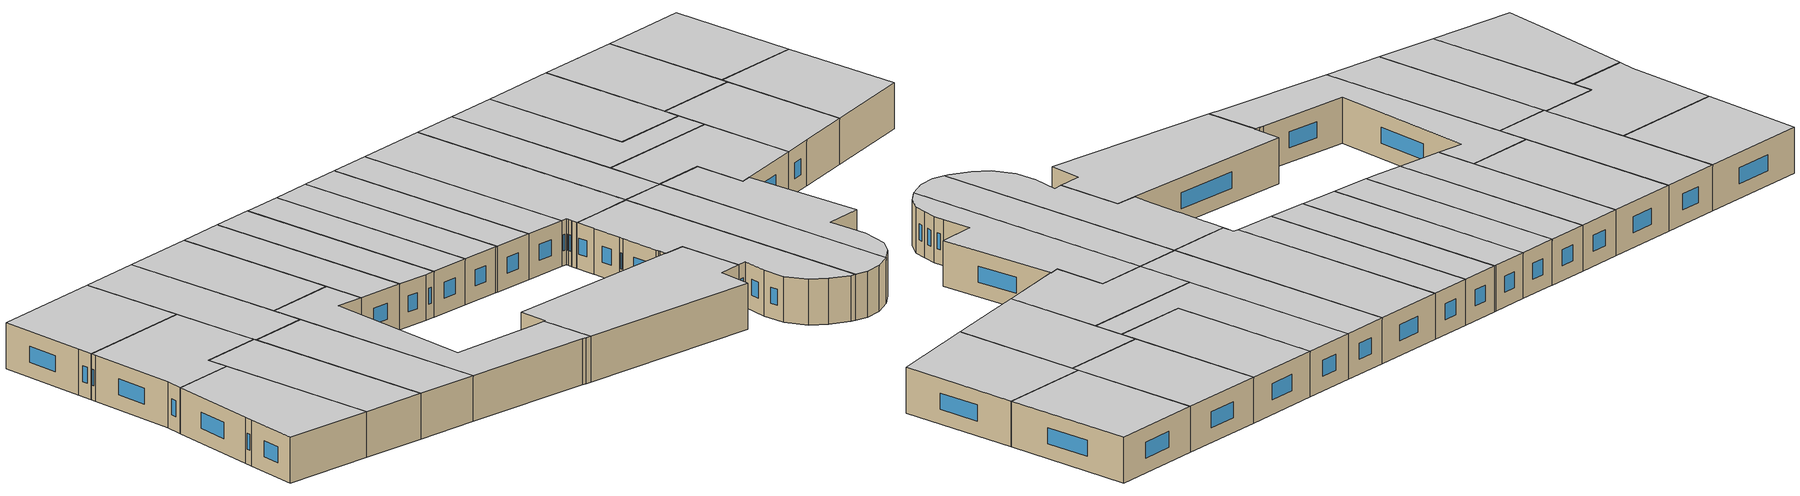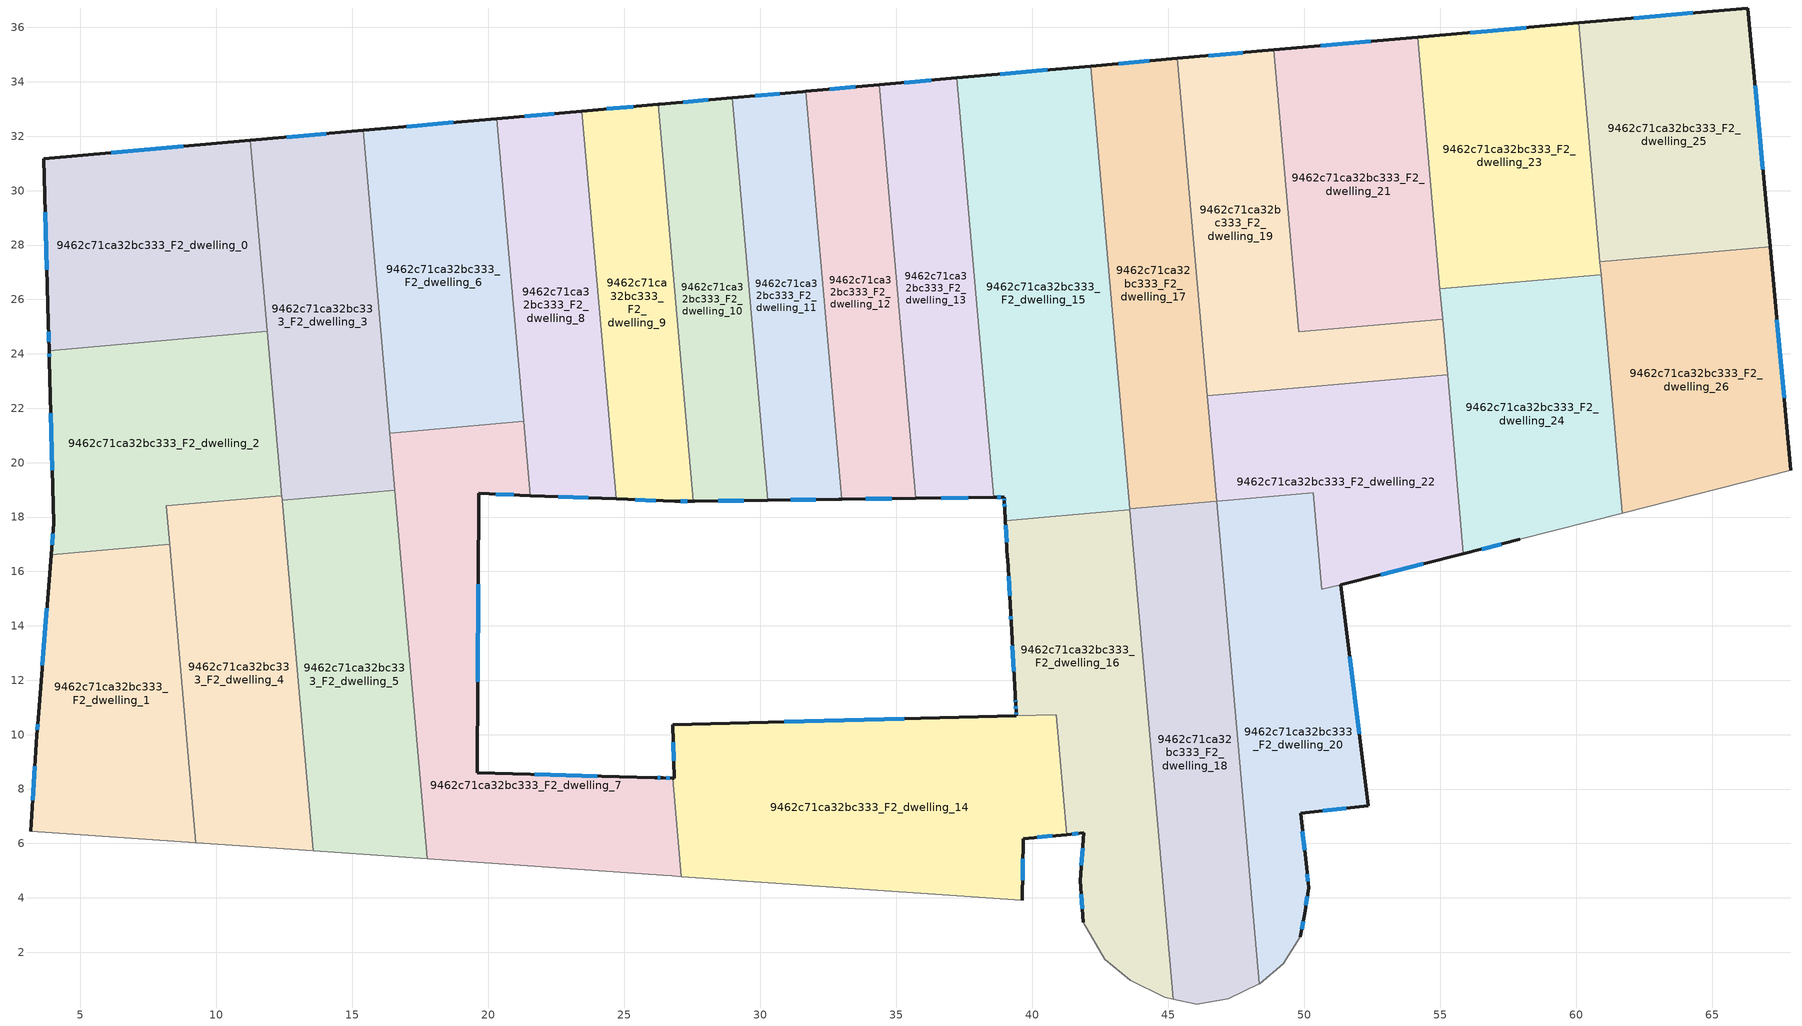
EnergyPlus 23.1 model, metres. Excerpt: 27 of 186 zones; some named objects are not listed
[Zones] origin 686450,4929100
9462c71ca32bc333_F2_dwelling_0
 floor to 9462c71ca32bc333_F1_dwelling_0 (EU_floor_Construction): 11.25,31.85 11.87,24.83 3.85,24.12 3.82,25.14 3.66,31.18 z6
 wall outside (EU_wall_Construction): 11.25,31.85 3.66,31.18 3.82,25.14 3.85,24.12 z6:9
 wall to 9462c71ca32bc333_F2_dwelling_2 (EU_wall_Construction): 3.85,24.12 11.87,24.83 z6:9
 wall to 9462c71ca32bc333_F2_dwelling_3 (EU_wall_Construction): 11.87,24.83 11.25,31.85 z6:9
 window (EU_Window_Construction): 8.78,31.63 6.13,31.4 / 3.83,24.8 3.84,24.45 / 3.71,29.21 3.77,27.1 z6.98:8.02
 ceiling to 9462c71ca32bc333_F3_dwelling_0 (EU_floor_Construction): 11.87,24.83 11.25,31.85 3.66,31.18 3.82,25.14 3.85,24.12 z9
9462c71ca32bc333_F2_dwelling_1
 floor to 9462c71ca32bc333_F1_dwelling_1 (EU_floor_Construction): 8.28,16.99 9.25,6.02 3.17,6.45 3.4,9.98 3.45,10.59 3.93,16.61 z6
 wall outside (EU_wall_Construction): 3.93,16.61 3.45,10.59 3.4,9.98 3.17,6.45 z6:9
 wall to 9462c71ca32bc333_F2_dwelling_2 (EU_wall_Construction): 8.28,16.99 3.93,16.61 z6:9
 wall adiabatic (EU_wall_Construction): 3.17,6.45 9.25,6.02 z6:9
 wall to 9462c71ca32bc333_F2_dwelling_4 (EU_wall_Construction): 9.25,6.02 8.28,16.99 z6:9
 window (EU_Window_Construction): 3.32,8.83 3.24,7.6 / 3.43,10.39 3.42,10.18 / 3.77,14.65 3.6,12.55 z6.98:8.02
 ceiling to 9462c71ca32bc333_F3_dwelling_1 (EU_floor_Construction): 9.25,6.02 8.28,16.99 3.93,16.61 3.45,10.59 3.4,9.98 3.17,6.45 z9
9462c71ca32bc333_F2_dwelling_10
 floor to 9462c71ca32bc333_F1_dwelling_10 (EU_floor_Construction): 28.96,33.41 30.27,18.62 27.58,18.59 27.53,18.59 26.24,33.17 26.29,33.18 z6
 wall outside (EU_wall_Construction): 28.96,33.41 26.29,33.18 26.24,33.17 / 27.53,18.59 27.58,18.59 30.27,18.62 z6:9
 wall to 9462c71ca32bc333_F2_dwelling_11 (EU_wall_Construction): 30.27,18.62 28.96,33.41 z6:9
 wall to 9462c71ca32bc333_F2_dwelling_9 (EU_wall_Construction): 26.24,33.17 27.53,18.59 z6:9
 window (EU_Window_Construction): 28.09,33.34 27.16,33.25 / 28.45,18.6 29.39,18.61 z6.98:8.02
 ceiling to 9462c71ca32bc333_F3_dwelling_10 (EU_floor_Construction): 30.27,18.62 28.96,33.41 26.29,33.18 26.24,33.17 27.53,18.59 27.58,18.59 z9
9462c71ca32bc333_F2_dwelling_11
 floor to 9462c71ca32bc333_F1_dwelling_11 (EU_floor_Construction): 31.66,33.65 32.99,18.65 32.89,18.65 30.27,18.62 28.96,33.41 31.56,33.64 z6
 wall outside (EU_wall_Construction): 31.66,33.65 31.56,33.64 28.96,33.41 / 30.27,18.62 32.89,18.65 32.99,18.65 z6:9
 wall to 9462c71ca32bc333_F2_dwelling_12 (EU_wall_Construction): 32.99,18.65 31.66,33.65 z6:9
 window (EU_Window_Construction): 30.72,33.57 29.8,33.49 / 31.12,18.63 32.04,18.64 z6.98:8.02
 ceiling to 9462c71ca32bc333_F3_dwelling_11 (EU_floor_Construction): 32.99,18.65 31.66,33.65 31.56,33.64 28.96,33.41 30.27,18.62 32.89,18.65 z9
9462c71ca32bc333_F2_dwelling_12
 floor to 9462c71ca32bc333_F1_dwelling_12 (EU_floor_Construction): 34.37,33.89 35.71,18.69 32.99,18.65 31.66,33.65 z6
 wall outside (EU_wall_Construction): 32.99,18.65 35.71,18.69 / 34.37,33.89 31.66,33.65 z6:9
 wall to 9462c71ca32bc333_F2_dwelling_13 (EU_wall_Construction): 35.71,18.69 34.37,33.89 z6:9
 window (EU_Window_Construction): 33.87,18.66 34.83,18.68 / 33.49,33.81 32.54,33.73 z6.98:8.02
 ceiling to 9462c71ca32bc333_F3_dwelling_12 (EU_floor_Construction): 35.71,18.69 34.37,33.89 31.66,33.65 32.99,18.65 z9
9462c71ca32bc333_F2_dwelling_13
 floor to 9462c71ca32bc333_F1_dwelling_13 (EU_floor_Construction): 37.22,34.14 38.58,18.72 35.71,18.69 34.37,33.89 z6
 wall outside (EU_wall_Construction): 35.71,18.69 38.58,18.72 / 37.22,34.14 34.37,33.89 z6:9
 wall to 9462c71ca32bc333_F2_dwelling_15 (EU_wall_Construction): 38.58,18.72 37.22,34.14 z6:9
 window (EU_Window_Construction): 36.64,18.7 37.65,18.71 / 36.29,34.06 35.29,33.97 z6.98:8.02
 ceiling to 9462c71ca32bc333_F3_dwelling_13 (EU_floor_Construction): 38.58,18.72 37.22,34.14 34.37,33.89 35.71,18.69 z9
9462c71ca32bc333_F2_dwelling_14
 floor to 9462c71ca32bc333_F1_dwelling_14 (EU_floor_Construction): 40.87,10.73 41.26,6.33 39.66,6.18 39.63,3.91 27.09,4.78 26.78,8.4 26.84,8.4 26.77,10.37 39.4,10.7 z6
 wall outside (EU_wall_Construction): 39.4,10.7 26.77,10.37 26.84,8.4 26.78,8.4 / 39.63,3.91 39.66,6.18 41.26,6.33 z6:9
 wall adiabatic (EU_wall_Construction): 27.09,4.78 39.63,3.91 z6:9
 wall to 9462c71ca32bc333_F2_dwelling_7 (EU_wall_Construction): 26.78,8.4 27.09,4.78 z6:9
 wall to 9462c71ca32bc333_F2_dwelling_16 (EU_wall_Construction): 41.26,6.33 40.87,10.73 39.41,10.7 z6:9
 window (EU_Window_Construction): 35.29,10.59 30.88,10.47 / 40.18,6.23 40.74,6.28 / 39.64,4.65 39.65,5.44 / 26.79,9.73 26.82,9.04 z6.98:8.02
 ceiling to 9462c71ca32bc333_F3_dwelling_14 (EU_floor_Construction): 39.63,3.91 39.66,6.18 41.26,6.33 40.87,10.73 39.4,10.7 26.77,10.37 26.84,8.4 26.78,8.4 27.09,4.78 z9
9462c71ca32bc333_F2_dwelling_15
 floor to 9462c71ca32bc333_F1_dwelling_15 (EU_floor_Construction): 42.15,34.58 43.59,18.26 40.23,17.97 39.02,17.86 38.98,18.28 38.97,18.58 38.96,18.73 38.58,18.72 37.22,34.14 z6
 wall outside (EU_wall_Construction): 38.58,18.72 38.96,18.73 38.97,18.58 38.98,18.28 / 42.15,34.58 37.22,34.14 z6:9
 wall to 9462c71ca32bc333_F2_dwelling_16 (EU_wall_Construction): 38.99,18.28 39.02,17.86 40.23,17.97 43.59,18.26 z6:9
 wall to 9462c71ca32bc333_F2_dwelling_17 (EU_wall_Construction): 43.58,18.3 42.15,34.58 z6:9
 wall to 9462c71ca32bc333_F2_dwelling_18 (EU_wall_Construction): 43.59,18.26 43.58,18.3 z6:9
 window (EU_Window_Construction): 38.97,18.48 38.98,18.38 / 38.96,18.68 38.97,18.63 / 38.7,18.72 38.84,18.73 / 40.54,34.44 38.82,34.29 z6.98:8.02
 ceiling to 9462c71ca32bc333_F3_dwelling_15 (EU_floor_Construction): 43.59,18.26 42.15,34.58 37.22,34.14 38.58,18.72 38.96,18.73 38.97,18.58 38.98,18.28 39.02,17.86 40.23,17.97 z9
9462c71ca32bc333_F2_dwelling_16
 floor to 9462c71ca32bc333_F1_dwelling_16 (EU_floor_Construction): 43.59,18.26 45.18,0.27 44.87,0.34 43.6,0.98 42.66,1.75 41.88,3.11 41.76,4.64 41.89,6.39 41.26,6.33 40.87,10.74 39.41,10.7 39.4,10.85 39.38,11.15 39.38,11.31 39.37,11.45 39.22,14.14 39.2,14.44 39.09,16.48 39.08,16.5 38.98,18.28 39.01,17.86 z6
 wall outside (EU_wall_Construction): 41.26,6.33 41.89,6.39 41.76,4.64 41.88,3.11 / 38.98,18.28 39.08,16.5 39.09,16.48 39.2,14.44 39.22,14.14 39.37,11.45 39.38,11.31 39.38,11.15 39.4,10.85 39.41,10.7 z6:9
 wall adiabatic (EU_wall_Construction): 41.88,3.11 42.66,1.75 43.6,0.98 44.87,0.34 45.18,0.27 z6:9
 wall to 9462c71ca32bc333_F2_dwelling_18 (EU_wall_Construction): 45.18,0.27 43.59,18.26 z6:9
 window (EU_Window_Construction): 41.8,4.14 41.84,3.6 / 41.85,5.82 41.8,5.21 / 41.46,6.35 41.68,6.37 / 39.4,10.8 39.41,10.75 / 39.39,11.05 39.4,10.95 / 39.38,11.26 39.38,11.2 / 39.27,13.27 39.32,12.32 / 39.21,14.35 39.21,14.24 / 39.12,15.81 39.16,15.1 / 39.02,17.7 39.05,17.08 z6.98:8.02
 ceiling to 9462c71ca32bc333_F3_dwelling_16 (EU_floor_Construction): 45.18,0.27 43.59,18.26 39.01,17.86 38.98,18.28 39.08,16.5 39.09,16.48 39.2,14.44 39.22,14.14 39.37,11.45 39.38,11.31 39.38,11.15 39.4,10.85 39.41,10.7 40.87,10.74 41.26,6.33 41.89,6.39 41.76,4.64 41.88,3.11 42.66,1.75 43.6,0.98 44.87,0.34 z9
9462c71ca32bc333_F2_dwelling_17
 floor to 9462c71ca32bc333_F1_dwelling_17 (EU_floor_Construction): 45.33,34.86 46.77,18.58 43.58,18.3 42.15,34.58 z6
 wall outside (EU_wall_Construction): 45.33,34.86 42.15,34.58 z6:9
 wall to 9462c71ca32bc333_F2_dwelling_18 (EU_wall_Construction): 43.58,18.3 46.77,18.58 z6:9
 wall to 9462c71ca32bc333_F2_dwelling_19 (EU_wall_Construction): 46.43,22.45 45.33,34.86 z6:9
 wall to 9462c71ca32bc333_F2_dwelling_22 (EU_wall_Construction): 46.77,18.58 46.43,22.45 z6:9
 window (EU_Window_Construction): 44.3,34.77 43.18,34.67 z6.98:8.02
 ceiling to 9462c71ca32bc333_F3_dwelling_17 (EU_floor_Construction): 46.77,18.58 45.33,34.86 42.15,34.58 43.58,18.3 z9
9462c71ca32bc333_F2_dwelling_18
 floor to 9462c71ca32bc333_F1_dwelling_18 (EU_floor_Construction): 46.77,18.58 48.34,0.83 47.2,0.29 46.04,0.1 45.18,0.27 43.58,18.3 z6
 wall adiabatic (EU_wall_Construction): 45.18,0.27 46.04,0.1 47.2,0.29 48.34,0.83 z6:9
 wall to 9462c71ca32bc333_F2_dwelling_20 (EU_wall_Construction): 48.34,0.83 46.77,18.58 z6:9
 ceiling to 9462c71ca32bc333_F3_dwelling_18 (EU_floor_Construction): 48.34,0.83 46.77,18.58 43.58,18.3 45.18,0.27 46.04,0.1 47.2,0.29 z9
9462c71ca32bc333_F2_dwelling_19
 floor to 9462c71ca32bc333_F1_dwelling_19 (EU_floor_Construction): 48.88,35.17 49.8,24.81 55.08,25.28 55.27,23.23 46.43,22.45 45.33,34.86 z6
 wall outside (EU_wall_Construction): 48.88,35.17 45.33,34.86 z6:9
 wall to 9462c71ca32bc333_F2_dwelling_21 (EU_wall_Construction): 55.08,25.28 49.8,24.81 48.88,35.17 z6:9
 wall to 9462c71ca32bc333_F2_dwelling_22 (EU_wall_Construction): 46.43,22.45 55.27,23.23 z6:9
 wall to 9462c71ca32bc333_F2_dwelling_24 (EU_wall_Construction): 55.27,23.23 55.08,25.28 z6:9
 window (EU_Window_Construction): 47.73,35.07 46.49,34.96 z6.98:8.02
 ceiling to 9462c71ca32bc333_F3_dwelling_19 (EU_floor_Construction): 55.27,23.23 55.08,25.28 49.8,24.81 48.88,35.17 45.33,34.86 46.43,22.45 z9
9462c71ca32bc333_F2_dwelling_2
 floor to 9462c71ca32bc333_F1_dwelling_2 (EU_floor_Construction): 11.87,24.83 12.39,18.96 12.39,18.87 12.4,18.79 8.15,18.41 8.28,16.99 3.93,16.61 4.02,17.77 3.86,23.78 3.85,24.12 z6
 wall outside (EU_wall_Construction): 3.85,24.12 3.86,23.78 4.02,17.77 3.93,16.61 z6:9
 wall to 9462c71ca32bc333_F2_dwelling_3 (EU_wall_Construction): 12.4,18.79 12.39,18.87 12.39,18.95 / 12.39,18.96 11.87,24.83 z6:9
 wall to 9462c71ca32bc333_F2_dwelling_4 (EU_wall_Construction): 8.28,16.99 8.15,18.41 12.4,18.79 z6:9
 window (EU_Window_Construction): 3.99,17.39 3.96,16.99 / 3.91,21.82 3.97,19.72 / 3.85,24.01 3.86,23.89 z6.98:8.02
 ceiling to 9462c71ca32bc333_F3_dwelling_2 (EU_floor_Construction): 12.4,18.79 12.39,18.87 12.39,18.96 11.87,24.83 3.85,24.12 3.86,23.78 4.02,17.77 3.93,16.61 8.28,16.99 8.15,18.41 z9
9462c71ca32bc333_F2_dwelling_20
 floor to 9462c71ca32bc333_F1_dwelling_20 (EU_floor_Construction): 50.32,18.9 50.63,15.34 51.33,15.52 52.36,7.38 49.86,7.11 50.08,5.11 50.16,4.38 50.01,3.42 49.84,2.56 49.23,1.58 48.37,0.85 48.34,0.83 46.78,18.58 z6
 wall outside (EU_wall_Construction): 49.85,2.57 50.01,3.42 50.16,4.38 50.08,5.11 49.86,7.11 52.36,7.38 51.33,15.52 z6:9
 wall adiabatic (EU_wall_Construction): 48.34,0.83 48.37,0.85 49.23,1.58 49.84,2.56 z6:9
 wall to 9462c71ca32bc333_F2_dwelling_22 (EU_wall_Construction): 51.33,15.52 50.63,15.34 50.32,18.9 46.78,18.58 z6:9
 window (EU_Window_Construction): 52.02,10.02 51.66,12.87 / 50.67,7.19 51.55,7.29 / 50.01,5.76 49.93,6.46 / 50.13,4.61 50.1,4.87 / 50.06,3.73 50.11,4.06 / 49.9,2.84 49.96,3.14 z6.98:8.02
 ceiling to 9462c71ca32bc333_F3_dwelling_20 (EU_floor_Construction): 49.84,2.56 50.01,3.42 50.16,4.38 50.08,5.11 49.86,7.11 52.36,7.38 51.33,15.52 50.63,15.34 50.32,18.9 46.78,18.58 48.34,0.83 48.37,0.85 49.23,1.58 z9
9462c71ca32bc333_F2_dwelling_21
 floor to 9462c71ca32bc333_F1_dwelling_21 (EU_floor_Construction): 54.17,35.64 55.08,25.28 49.8,24.81 48.88,35.17 z6
 wall outside (EU_wall_Construction): 54.17,35.64 48.88,35.17 z6:9
 wall to 9462c71ca32bc333_F2_dwelling_23 (EU_wall_Construction): 54.99,26.39 54.17,35.64 z6:9
 wall to 9462c71ca32bc333_F2_dwelling_24 (EU_wall_Construction): 55.08,25.28 54.99,26.39 z6:9
 window (EU_Window_Construction): 52.45,35.49 50.6,35.33 z6.98:8.02
 ceiling to 9462c71ca32bc333_F3_dwelling_21 (EU_floor_Construction): 55.08,25.28 54.17,35.64 48.88,35.17 49.8,24.81 z9
9462c71ca32bc333_F2_dwelling_22
 floor to 9462c71ca32bc333_F1_dwelling_22 (EU_floor_Construction): 55.27,23.23 55.85,16.65 50.63,15.34 50.32,18.9 46.77,18.58 46.43,22.45 z6
 wall outside (EU_wall_Construction): 51.33,15.52 55.85,16.65 z6:9
 wall to 9462c71ca32bc333_F2_dwelling_24 (EU_wall_Construction): 55.85,16.65 55.27,23.23 z6:9
 window (EU_Window_Construction): 52.8,15.89 54.38,16.28 z6.98:8.02
 ceiling to 9462c71ca32bc333_F3_dwelling_22 (EU_floor_Construction): 55.85,16.65 55.27,23.23 46.43,22.45 46.77,18.58 50.32,18.9 50.63,15.34 z9
9462c71ca32bc333_F2_dwelling_23
 floor to 9462c71ca32bc333_F1_dwelling_23 (EU_floor_Construction): 60.09,36.17 60.91,26.91 54.99,26.39 54.17,35.64 z6
 wall outside (EU_wall_Construction): 60.09,36.17 54.17,35.64 z6:9
 wall to 9462c71ca32bc333_F2_dwelling_24 (EU_wall_Construction): 54.99,26.39 60.91,26.91 z6:9
 wall to 9462c71ca32bc333_F2_dwelling_25 (EU_wall_Construction): 60.87,27.38 60.09,36.17 z6:9
 wall to 9462c71ca32bc333_F2_dwelling_26 (EU_wall_Construction): 60.91,26.91 60.87,27.38 z6:9
 window (EU_Window_Construction): 58.16,36 56.09,35.81 z6.98:8.02
 ceiling to 9462c71ca32bc333_F3_dwelling_23 (EU_floor_Construction): 60.91,26.91 60.09,36.17 54.17,35.64 54.99,26.39 z9
9462c71ca32bc333_F2_dwelling_24
 floor to 9462c71ca32bc333_F1_dwelling_24 (EU_floor_Construction): 60.91,26.91 61.68,18.13 57.92,17.18 55.85,16.65 54.99,26.39 z6
 wall outside (EU_wall_Construction): 55.85,16.65 57.92,17.18 z6:9
 wall adiabatic (EU_wall_Construction): 57.92,17.18 61.68,18.13 z6:9
 wall to 9462c71ca32bc333_F2_dwelling_26 (EU_wall_Construction): 61.68,18.13 60.91,26.91 z6:9
 window (EU_Window_Construction): 56.52,16.82 57.25,17.01 z6.98:8.02
 ceiling to 9462c71ca32bc333_F3_dwelling_24 (EU_floor_Construction): 61.68,18.13 60.91,26.91 54.99,26.39 55.85,16.65 57.92,17.18 z9
9462c71ca32bc333_F2_dwelling_25
 floor to 9462c71ca32bc333_F1_dwelling_25 (EU_floor_Construction): 66.31,36.72 67.12,27.93 60.87,27.38 60.09,36.17 z6
 wall outside (EU_wall_Construction): 67.12,27.93 66.31,36.72 60.09,36.17 z6:9
 wall to 9462c71ca32bc333_F2_dwelling_26 (EU_wall_Construction): 60.87,27.38 67.12,27.93 z6:9
 window (EU_Window_Construction): 66.86,30.79 66.57,33.86 / 64.29,36.54 62.11,36.34 z6.98:8.02
 ceiling to 9462c71ca32bc333_F3_dwelling_25 (EU_floor_Construction): 67.12,27.93 66.31,36.72 60.09,36.17 60.87,27.38 z9
9462c71ca32bc333_F2_dwelling_26
 floor to 9462c71ca32bc333_F1_dwelling_26 (EU_floor_Construction): 67.12,27.93 67.89,19.72 61.68,18.13 60.87,27.38 z6
 wall outside (EU_wall_Construction): 67.89,19.72 67.12,27.93 z6:9
 wall adiabatic (EU_wall_Construction): 61.68,18.13 67.89,19.72 z6:9
 window (EU_Window_Construction): 67.64,22.39 67.37,25.26 z6.98:8.02
 ceiling to 9462c71ca32bc333_F3_dwelling_26 (EU_floor_Construction): 67.89,19.72 67.12,27.93 60.87,27.38 61.68,18.13 z9
9462c71ca32bc333_F2_dwelling_3
 floor to 9462c71ca32bc333_F1_dwelling_3 (EU_floor_Construction): 15.39,32.21 16.56,18.99 12.41,18.62 12.4,18.79 12.39,18.87 12.39,18.96 11.25,31.85 z6
 wall outside (EU_wall_Construction): 15.39,32.21 11.25,31.85 z6:9
 wall to 9462c71ca32bc333_F2_dwelling_6 (EU_wall_Construction): 16.38,21.08 15.39,32.21 z6:9
 wall to 9462c71ca32bc333_F2_dwelling_5 (EU_wall_Construction): 12.42,18.62 16.56,18.99 z6:9
 wall to 9462c71ca32bc333_F2_dwelling_4 (EU_wall_Construction): 12.4,18.79 12.41,18.62 z6:9
 wall to 9462c71ca32bc333_F2_dwelling_7 (EU_wall_Construction): 16.56,18.99 16.38,21.08 z6:9
 window (EU_Window_Construction): 14.04,32.09 12.59,31.97 z6.98:8.02
 ceiling to 9462c71ca32bc333_F3_dwelling_3 (EU_floor_Construction): 16.56,18.99 15.39,32.21 11.25,31.85 12.39,18.96 12.39,18.87 12.4,18.79 12.41,18.62 z9
9462c71ca32bc333_F2_dwelling_4
 floor to 9462c71ca32bc333_F1_dwelling_4 (EU_floor_Construction): 12.42,18.62 13.56,5.72 9.25,6.02 8.15,18.41 12.4,18.79 z6
 wall adiabatic (EU_wall_Construction): 9.25,6.02 13.56,5.72 z6:9
 wall to 9462c71ca32bc333_F2_dwelling_5 (EU_wall_Construction): 13.56,5.72 12.42,18.62 z6:9
 ceiling to 9462c71ca32bc333_F3_dwelling_4 (EU_floor_Construction): 13.56,5.72 12.42,18.62 12.4,18.79 8.15,18.41 9.25,6.02 z9
9462c71ca32bc333_F2_dwelling_5
 floor to 9462c71ca32bc333_F1_dwelling_5 (EU_floor_Construction): 16.56,18.99 17.76,5.43 13.56,5.72 12.42,18.62 z6
 wall adiabatic (EU_wall_Construction): 13.56,5.72 17.76,5.43 z6:9
 wall to 9462c71ca32bc333_F2_dwelling_7 (EU_wall_Construction): 17.76,5.43 16.56,18.99 z6:9
 ceiling to 9462c71ca32bc333_F3_dwelling_5 (EU_floor_Construction): 17.76,5.43 16.56,18.99 12.42,18.62 13.56,5.72 z9
9462c71ca32bc333_F2_dwelling_6
 floor to 9462c71ca32bc333_F1_dwelling_6 (EU_floor_Construction): 20.31,32.65 21.3,21.51 16.38,21.08 15.39,32.21 z6
 wall outside (EU_wall_Construction): 20.31,32.65 15.39,32.21 z6:9
 wall to 9462c71ca32bc333_F2_dwelling_7 (EU_wall_Construction): 16.38,21.08 21.3,21.51 z6:9
 wall to 9462c71ca32bc333_F2_dwelling_8 (EU_wall_Construction): 21.3,21.51 20.31,32.65 z6:9
 window (EU_Window_Construction): 18.71,32.51 16.99,32.36 z6.98:8.02
 ceiling to 9462c71ca32bc333_F3_dwelling_6 (EU_floor_Construction): 21.3,21.51 20.31,32.65 15.39,32.21 16.38,21.08 z9
9462c71ca32bc333_F2_dwelling_7
 floor to 9462c71ca32bc333_F1_dwelling_7 (EU_floor_Construction): 21.3,21.51 21.54,18.79 19.65,18.87 19.59,8.61 26.12,8.42 26.42,8.41 26.78,8.4 27.09,4.78 26.74,4.8 26.44,4.83 17.76,5.43 16.38,21.08 z6
 wall outside (EU_wall_Construction): 26.78,8.4 26.42,8.41 26.12,8.42 19.59,8.61 19.65,18.87 21.54,18.79 z6:9
 wall adiabatic (EU_wall_Construction): 17.76,5.43 26.44,4.83 26.74,4.8 27.09,4.78 z6:9
 wall to 9462c71ca32bc333_F2_dwelling_8 (EU_wall_Construction): 21.54,18.79 21.3,21.51 z6:9
 window (EU_Window_Construction): 20.26,18.84 20.93,18.82 / 19.61,11.94 19.63,15.53 / 24,8.48 21.71,8.55 / 26.32,8.41 26.22,8.42 / 26.66,8.4 26.54,8.41 z6.98:8.02
 ceiling to 9462c71ca32bc333_F3_dwelling_7 (EU_floor_Construction): 27.09,4.78 26.78,8.4 26.42,8.41 26.12,8.42 19.59,8.61 19.65,18.87 21.54,18.79 21.3,21.51 16.38,21.08 17.76,5.43 26.44,4.83 26.74,4.8 z9
9462c71ca32bc333_F2_dwelling_8
 floor to 9462c71ca32bc333_F1_dwelling_8 (EU_floor_Construction): 23.44,32.92 24.7,18.66 21.54,18.79 20.31,32.65 z6
 wall outside (EU_wall_Construction): 23.44,32.92 20.31,32.65 / 21.54,18.79 24.7,18.66 z6:9
 wall to 9462c71ca32bc333_F2_dwelling_9 (EU_wall_Construction): 24.7,18.66 23.44,32.92 z6:9
 window (EU_Window_Construction): 22.42,32.84 21.33,32.74 / 22.57,18.75 23.67,18.71 z6.98:8.02
 ceiling to 9462c71ca32bc333_F3_dwelling_8 (EU_floor_Construction): 24.7,18.66 23.44,32.92 20.31,32.65 21.54,18.79 z9
9462c71ca32bc333_F2_dwelling_9
 floor to 9462c71ca32bc333_F1_dwelling_9 (EU_floor_Construction): 26.24,33.17 27.53,18.59 26.86,18.58 24.7,18.66 23.44,32.92 z6
 wall outside (EU_wall_Construction): 26.24,33.17 23.44,32.92 / 24.7,18.66 26.86,18.58 27.53,18.59 z6:9
 window (EU_Window_Construction): 25.33,33.09 24.35,33.01 / 27.08,18.58 27.31,18.58 / 25.4,18.64 26.16,18.61 z6.98:8.02
 ceiling to 9462c71ca32bc333_F3_dwelling_9 (EU_floor_Construction): 27.53,18.59 26.24,33.17 23.44,32.92 24.7,18.66 26.86,18.58 z9
[Building]
EU S2 Campaign: North Axis=0; Terrain=City; Solar Distribution=FullExterior
[Site:Location]
Bologna: Latitude=44.5; Longitude=11.25; Time Zone=1; Elevation=37
[SizingPeriod:WeatherFileDays]
AnnualSizingPeriod: Begin Month=1; Begin Day of Month=1; End Month=12; End Day of Month=31; Day of Week for Start Day=Monday; Use Weather File Daylight Saving Period=No; Use Weather File Rain and Snow Indicators=No
[MATERIAL]
EU_InternalMass_Material: Roughness=MediumRough; Thickness=0.1; Conductivity=1; Density=1800; Specific Heat=900; Thermal Absorptance=0.9; Solar Absorptance=0.7; Visible Absorptance=0.7
[MATERIAL:NOMASS] Roughness=MediumRough; Thermal Absorptance=0.9; Solar Absorptance=0.7; Visible Absorptance=0.7
Name | Thermal Resistance
EU_wall_NoMass | 0.905828
EU_floor_NoMass | 0.67114
[WINDOWMATERIAL:SIMPLEGLAZINGSYSTEM]
EU_Window_SimpleGlazing: UFactor=4.52486; Solar Heat Gain Coefficient=0.85; Visible Transmittance=0.85
[CONSTRUCTION]
EU_wall_Construction: EU_wall_NoMass
EU_floor_Construction: EU_floor_NoMass
EU_Window_Construction: EU_Window_SimpleGlazing
EU_InternalMass_Construction: EU_InternalMass_Material
[ZONE] Type=1; Multiplier=1; Ceiling Height=autocalculate; Floor Area=autocalculate; Part of Total Floor Area=Yes
Name | Volume
9462c71ca32bc333_F2_dwelling_0 | 165.712
9462c71ca32bc333_F2_dwelling_1; 9462c71ca32bc333_F2_dwelling_24 | 165.73
9462c71ca32bc333_F2_dwelling_10 | 120.591
9462c71ca32bc333_F2_dwelling_11 | 121.924
9462c71ca32bc333_F2_dwelling_12 | 123.392
9462c71ca32bc333_F2_dwelling_13 | 131.99
9462c71ca32bc333_F2_dwelling_14 | 255.784
9462c71ca32bc333_F2_dwelling_15 | 242.109
9462c71ca32bc333_F2_dwelling_16 | 194.747
9462c71ca32bc333_F2_dwelling_17 | 156.732
9462c71ca32bc333_F2_dwelling_18 | 174.573
9462c71ca32bc333_F2_dwelling_19 | 165.738
9462c71ca32bc333_F2_dwelling_2 | 167.846
9462c71ca32bc333_F2_dwelling_20 | 177.849
9462c71ca32bc333_F2_dwelling_21 | 165.734
9462c71ca32bc333_F2_dwelling_22 | 153.464
9462c71ca32bc333_F2_dwelling_23 | 165.718
9462c71ca32bc333_F2_dwelling_25 | 165.725
9462c71ca32bc333_F2_dwelling_26 | 165.737
9462c71ca32bc333_F2_dwelling_3 | 165.743
9462c71ca32bc333_F2_dwelling_4 | 163.589
9462c71ca32bc333_F2_dwelling_5 | 165.731
9462c71ca32bc333_F2_dwelling_6 | 165.707
9462c71ca32bc333_F2_dwelling_7 | 211.427
9462c71ca32bc333_F2_dwelling_8 | 132.656
9462c71ca32bc333_F2_dwelling_9 | 122.54
[INTERNALMASS] Construction=EU_InternalMass_Construction
Name | Zone or ZoneList | Surface Area
9462c71ca32bc333_F2_dwelling_0_EU_InternalMass | 9462c71ca32bc333_F2_dwelling_0 | 55.2366
9462c71ca32bc333_F2_dwelling_1_EU_InternalMass | 9462c71ca32bc333_F2_dwelling_1 | 55.2414
9462c71ca32bc333_F2_dwelling_2_EU_InternalMass | 9462c71ca32bc333_F2_dwelling_2 | 55.9515
9462c71ca32bc333_F2_dwelling_3_EU_InternalMass | 9462c71ca32bc333_F2_dwelling_3 | 55.2484
9462c71ca32bc333_F2_dwelling_4_EU_InternalMass | 9462c71ca32bc333_F2_dwelling_4 | 54.5355
9462c71ca32bc333_F2_dwelling_5_EU_InternalMass | 9462c71ca32bc333_F2_dwelling_5 | 55.2427
9462c71ca32bc333_F2_dwelling_6_EU_InternalMass | 9462c71ca32bc333_F2_dwelling_6 | 55.236
9462c71ca32bc333_F2_dwelling_7_EU_InternalMass | 9462c71ca32bc333_F2_dwelling_7 | 70.4787
9462c71ca32bc333_F2_dwelling_8_EU_InternalMass | 9462c71ca32bc333_F2_dwelling_8 | 44.2184
9462c71ca32bc333_F2_dwelling_9_EU_InternalMass | 9462c71ca32bc333_F2_dwelling_9 | 40.8458
9462c71ca32bc333_F2_dwelling_10_EU_InternalMass | 9462c71ca32bc333_F2_dwelling_10 | 40.1979
9462c71ca32bc333_F2_dwelling_11_EU_InternalMass | 9462c71ca32bc333_F2_dwelling_11 | 40.6408
9462c71ca32bc333_F2_dwelling_12_EU_InternalMass | 9462c71ca32bc333_F2_dwelling_12 | 41.1321
9462c71ca32bc333_F2_dwelling_13_EU_InternalMass | 9462c71ca32bc333_F2_dwelling_13 | 43.9978
9462c71ca32bc333_F2_dwelling_14_EU_InternalMass | 9462c71ca32bc333_F2_dwelling_14 | 85.2653
9462c71ca32bc333_F2_dwelling_15_EU_InternalMass | 9462c71ca32bc333_F2_dwelling_15 | 80.7128
9462c71ca32bc333_F2_dwelling_16_EU_InternalMass | 9462c71ca32bc333_F2_dwelling_16 | 64.9146
9462c71ca32bc333_F2_dwelling_17_EU_InternalMass | 9462c71ca32bc333_F2_dwelling_17 | 52.2881
9462c71ca32bc333_F2_dwelling_18_EU_InternalMass | 9462c71ca32bc333_F2_dwelling_18 | 58.191
9462c71ca32bc333_F2_dwelling_19_EU_InternalMass | 9462c71ca32bc333_F2_dwelling_19 | 55.2468
9462c71ca32bc333_F2_dwelling_20_EU_InternalMass | 9462c71ca32bc333_F2_dwelling_20 | 59.3341
9462c71ca32bc333_F2_dwelling_21_EU_InternalMass | 9462c71ca32bc333_F2_dwelling_21 | 55.2432
9462c71ca32bc333_F2_dwelling_22_EU_InternalMass | 9462c71ca32bc333_F2_dwelling_22 | 51.1548
9462c71ca32bc333_F2_dwelling_23_EU_InternalMass | 9462c71ca32bc333_F2_dwelling_23 | 55.2389
9462c71ca32bc333_F2_dwelling_24_EU_InternalMass | 9462c71ca32bc333_F2_dwelling_24 | 55.2434
9462c71ca32bc333_F2_dwelling_25_EU_InternalMass | 9462c71ca32bc333_F2_dwelling_25 | 55.2424
9462c71ca32bc333_F2_dwelling_26_EU_InternalMass | 9462c71ca32bc333_F2_dwelling_26 | 55.2472
[OTHEREQUIPMENT] Fuel Type=Electricity; Design Level Calculation Method=Watts/Area; Power per Zone Floor Area=1; Fraction Latent=0; Fraction Radiant=0; Fraction Lost=0; Carbon Dioxide Generation Rate=0; EndUse Subcategory=EU_Step8_InternalGains
Name | Zone or ZoneList or Space or SpaceList | Schedule
EU_Step8_InternalGain_9462c71ca32bc333_F2_dwelling_0_f000 | 9462c71ca32bc333_F2_dwelling_0 | EU_Step8_GainSchedule_9462c71ca32bc333_F2_dwelling_0_f000
EU_Step8_InternalGain_9462c71ca32bc333_F2_dwelling_1_f000 | 9462c71ca32bc333_F2_dwelling_1 | EU_Step8_GainSchedule_9462c71ca32bc333_F2_dwelling_1_f000
EU_Step8_InternalGain_9462c71ca32bc333_F2_dwelling_2_f000 | 9462c71ca32bc333_F2_dwelling_2 | EU_Step8_GainSchedule_9462c71ca32bc333_F2_dwelling_2_f000
EU_Step8_InternalGain_9462c71ca32bc333_F2_dwelling_3_f000 | 9462c71ca32bc333_F2_dwelling_3 | EU_Step8_GainSchedule_9462c71ca32bc333_F2_dwelling_3_f000
EU_Step8_InternalGain_9462c71ca32bc333_F2_dwelling_4_f000 | 9462c71ca32bc333_F2_dwelling_4 | EU_Step8_GainSchedule_9462c71ca32bc333_F2_dwelling_4_f000
EU_Step8_InternalGain_9462c71ca32bc333_F2_dwelling_5_f000 | 9462c71ca32bc333_F2_dwelling_5 | EU_Step8_GainSchedule_9462c71ca32bc333_F2_dwelling_5_f000
EU_Step8_InternalGain_9462c71ca32bc333_F2_dwelling_6_f000 | 9462c71ca32bc333_F2_dwelling_6 | EU_Step8_GainSchedule_9462c71ca32bc333_F2_dwelling_6_f000
EU_Step8_InternalGain_9462c71ca32bc333_F2_dwelling_7_f000 | 9462c71ca32bc333_F2_dwelling_7 | EU_Step8_GainSchedule_9462c71ca32bc333_F2_dwelling_7_f000
EU_Step8_InternalGain_9462c71ca32bc333_F2_dwelling_8_f000 | 9462c71ca32bc333_F2_dwelling_8 | EU_Step8_GainSchedule_9462c71ca32bc333_F2_dwelling_8_f000
EU_Step8_InternalGain_9462c71ca32bc333_F2_dwelling_9_f000 | 9462c71ca32bc333_F2_dwelling_9 | EU_Step8_GainSchedule_9462c71ca32bc333_F2_dwelling_9_f000
EU_Step8_InternalGain_9462c71ca32bc333_F2_dwelling_10_f000 | 9462c71ca32bc333_F2_dwelling_10 | EU_Step8_GainSchedule_9462c71ca32bc333_F2_dwelling_10_f000
EU_Step8_InternalGain_9462c71ca32bc333_F2_dwelling_11_f000 | 9462c71ca32bc333_F2_dwelling_11 | EU_Step8_GainSchedule_9462c71ca32bc333_F2_dwelling_11_f000
EU_Step8_InternalGain_9462c71ca32bc333_F2_dwelling_12_f000 | 9462c71ca32bc333_F2_dwelling_12 | EU_Step8_GainSchedule_9462c71ca32bc333_F2_dwelling_12_f000
EU_Step8_InternalGain_9462c71ca32bc333_F2_dwelling_13_f000 | 9462c71ca32bc333_F2_dwelling_13 | EU_Step8_GainSchedule_9462c71ca32bc333_F2_dwelling_13_f000
EU_Step8_InternalGain_9462c71ca32bc333_F2_dwelling_14_f000 | 9462c71ca32bc333_F2_dwelling_14 | EU_Step8_GainSchedule_9462c71ca32bc333_F2_dwelling_14_f000
EU_Step8_InternalGain_9462c71ca32bc333_F2_dwelling_15_f000 | 9462c71ca32bc333_F2_dwelling_15 | EU_Step8_GainSchedule_9462c71ca32bc333_F2_dwelling_15_f000
EU_Step8_InternalGain_9462c71ca32bc333_F2_dwelling_16_f000 | 9462c71ca32bc333_F2_dwelling_16 | EU_Step8_GainSchedule_9462c71ca32bc333_F2_dwelling_16_f000
EU_Step8_InternalGain_9462c71ca32bc333_F2_dwelling_17_f000 | 9462c71ca32bc333_F2_dwelling_17 | EU_Step8_GainSchedule_9462c71ca32bc333_F2_dwelling_17_f000
EU_Step8_InternalGain_9462c71ca32bc333_F2_dwelling_18_f000 | 9462c71ca32bc333_F2_dwelling_18 | EU_Step8_GainSchedule_9462c71ca32bc333_F2_dwelling_18_f000
EU_Step8_InternalGain_9462c71ca32bc333_F2_dwelling_19_f000 | 9462c71ca32bc333_F2_dwelling_19 | EU_Step8_GainSchedule_9462c71ca32bc333_F2_dwelling_19_f000
EU_Step8_InternalGain_9462c71ca32bc333_F2_dwelling_20_f000 | 9462c71ca32bc333_F2_dwelling_20 | EU_Step8_GainSchedule_9462c71ca32bc333_F2_dwelling_20_f000
EU_Step8_InternalGain_9462c71ca32bc333_F2_dwelling_21_f000 | 9462c71ca32bc333_F2_dwelling_21 | EU_Step8_GainSchedule_9462c71ca32bc333_F2_dwelling_21_f000
EU_Step8_InternalGain_9462c71ca32bc333_F2_dwelling_22_f000 | 9462c71ca32bc333_F2_dwelling_22 | EU_Step8_GainSchedule_9462c71ca32bc333_F2_dwelling_22_f000
EU_Step8_InternalGain_9462c71ca32bc333_F2_dwelling_23_f000 | 9462c71ca32bc333_F2_dwelling_23 | EU_Step8_GainSchedule_9462c71ca32bc333_F2_dwelling_23_f000
EU_Step8_InternalGain_9462c71ca32bc333_F2_dwelling_24_f000 | 9462c71ca32bc333_F2_dwelling_24 | EU_Step8_GainSchedule_9462c71ca32bc333_F2_dwelling_24_f000
EU_Step8_InternalGain_9462c71ca32bc333_F2_dwelling_25_f000 | 9462c71ca32bc333_F2_dwelling_25 | EU_Step8_GainSchedule_9462c71ca32bc333_F2_dwelling_25_f000
EU_Step8_InternalGain_9462c71ca32bc333_F2_dwelling_26_f000 | 9462c71ca32bc333_F2_dwelling_26 | EU_Step8_GainSchedule_9462c71ca32bc333_F2_dwelling_26_f000
[ZONEVENTILATION:DESIGNFLOWRATE] Schedule=EU_AlwaysOn; Design Flow Rate Calculation Method=AirChanges/Hour; Air Changes per Hour=0.73129; Ventilation Type=Natural; Fan Pressure Rise=0; Fan Total Efficiency=1; Constant Term Coefficient=1; Temperature Term Coefficient=0; Velocity Term Coefficient=0; Velocity Squared Term Coefficient=0; Minimum Indoor Temperature=-100; Maximum Indoor Temperature=100; Delta Temperature=-100; Minimum Outdoor Temperature=-100; Maximum Outdoor Temperature=100; Maximum Wind Speed=40
Name | Zone or ZoneList or Space or SpaceList
EU_ConstantAir_9462c71ca32bc333_F2_dwelling_0 | 9462c71ca32bc333_F2_dwelling_0
EU_ConstantAir_9462c71ca32bc333_F2_dwelling_1 | 9462c71ca32bc333_F2_dwelling_1
EU_ConstantAir_9462c71ca32bc333_F2_dwelling_2 | 9462c71ca32bc333_F2_dwelling_2
EU_ConstantAir_9462c71ca32bc333_F2_dwelling_3 | 9462c71ca32bc333_F2_dwelling_3
EU_ConstantAir_9462c71ca32bc333_F2_dwelling_4 | 9462c71ca32bc333_F2_dwelling_4
EU_ConstantAir_9462c71ca32bc333_F2_dwelling_5 | 9462c71ca32bc333_F2_dwelling_5
EU_ConstantAir_9462c71ca32bc333_F2_dwelling_6 | 9462c71ca32bc333_F2_dwelling_6
EU_ConstantAir_9462c71ca32bc333_F2_dwelling_7 | 9462c71ca32bc333_F2_dwelling_7
EU_ConstantAir_9462c71ca32bc333_F2_dwelling_8 | 9462c71ca32bc333_F2_dwelling_8
EU_ConstantAir_9462c71ca32bc333_F2_dwelling_9 | 9462c71ca32bc333_F2_dwelling_9
EU_ConstantAir_9462c71ca32bc333_F2_dwelling_10 | 9462c71ca32bc333_F2_dwelling_10
EU_ConstantAir_9462c71ca32bc333_F2_dwelling_11 | 9462c71ca32bc333_F2_dwelling_11
EU_ConstantAir_9462c71ca32bc333_F2_dwelling_12 | 9462c71ca32bc333_F2_dwelling_12
EU_ConstantAir_9462c71ca32bc333_F2_dwelling_13 | 9462c71ca32bc333_F2_dwelling_13
EU_ConstantAir_9462c71ca32bc333_F2_dwelling_14 | 9462c71ca32bc333_F2_dwelling_14
EU_ConstantAir_9462c71ca32bc333_F2_dwelling_15 | 9462c71ca32bc333_F2_dwelling_15
EU_ConstantAir_9462c71ca32bc333_F2_dwelling_16 | 9462c71ca32bc333_F2_dwelling_16
EU_ConstantAir_9462c71ca32bc333_F2_dwelling_17 | 9462c71ca32bc333_F2_dwelling_17
EU_ConstantAir_9462c71ca32bc333_F2_dwelling_18 | 9462c71ca32bc333_F2_dwelling_18
EU_ConstantAir_9462c71ca32bc333_F2_dwelling_19 | 9462c71ca32bc333_F2_dwelling_19
EU_ConstantAir_9462c71ca32bc333_F2_dwelling_20 | 9462c71ca32bc333_F2_dwelling_20
EU_ConstantAir_9462c71ca32bc333_F2_dwelling_21 | 9462c71ca32bc333_F2_dwelling_21
EU_ConstantAir_9462c71ca32bc333_F2_dwelling_22 | 9462c71ca32bc333_F2_dwelling_22
EU_ConstantAir_9462c71ca32bc333_F2_dwelling_23 | 9462c71ca32bc333_F2_dwelling_23
EU_ConstantAir_9462c71ca32bc333_F2_dwelling_24 | 9462c71ca32bc333_F2_dwelling_24
EU_ConstantAir_9462c71ca32bc333_F2_dwelling_25 | 9462c71ca32bc333_F2_dwelling_25
EU_ConstantAir_9462c71ca32bc333_F2_dwelling_26 | 9462c71ca32bc333_F2_dwelling_26
[HVACTEMPLATE:THERMOSTAT] Constant Heating Setpoint=20; Constant Cooling Setpoint=50
EU_HeatOnly_9462c71ca32bc333_F5_dwelling_8; EU_HeatOnly_9462c71ca32bc333_F5_dwelling_9; EU_HeatOnly_9462c71ca32bc333_F5_dwelling_10; EU_HeatOnly_9462c71ca32bc333_F5_dwelling_11; EU_HeatOnly_9462c71ca32bc333_F5_dwelling_12; EU_HeatOnly_9462c71ca32bc333_F5_dwelling_13; EU_HeatOnly_9462c71ca32bc333_F5_dwelling_14; EU_HeatOnly_9462c71ca32bc333_F5_dwelling_15; EU_HeatOnly_9462c71ca32bc333_F5_dwelling_16; EU_HeatOnly_9462c71ca32bc333_F5_dwelling_17; EU_HeatOnly_9462c71ca32bc333_F5_dwelling_18; EU_HeatOnly_9462c71ca32bc333_F5_dwelling_19; EU_HeatOnly_9462c71ca32bc333_F5_dwelling_20; EU_HeatOnly_9462c71ca32bc333_F5_dwelling_21; EU_HeatOnly_9462c71ca32bc333_F5_dwelling_22; EU_HeatOnly_9462c71ca32bc333_F5_dwelling_23; EU_HeatOnly_9462c71ca32bc333_F5_dwelling_24; EU_HeatOnly_9462c71ca32bc333_F5_dwelling_25; EU_HeatOnly_9462c71ca32bc333_F6_dwelling_0; EU_HeatOnly_9462c71ca32bc333_F6_dwelling_1; EU_HeatOnly_9462c71ca32bc333_F6_dwelling_2; EU_HeatOnly_9462c71ca32bc333_F6_dwelling_3; EU_HeatOnly_9462c71ca32bc333_F6_dwelling_4; EU_HeatOnly_9462c71ca32bc333_F6_dwelling_5; EU_HeatOnly_9462c71ca32bc333_F6_dwelling_6; EU_HeatOnly_9462c71ca32bc333_F6_dwelling_7; EU_HeatOnly_9462c71ca32bc333_F6_dwelling_8; EU_HeatOnly_9462c71ca32bc333_F6_dwelling_9; EU_HeatOnly_9462c71ca32bc333_F6_dwelling_10; EU_HeatOnly_9462c71ca32bc333_F6_dwelling_11; EU_HeatOnly_9462c71ca32bc333_F6_dwelling_12; EU_HeatOnly_9462c71ca32bc333_F6_dwelling_13; EU_HeatOnly_9462c71ca32bc333_F6_dwelling_14; EU_HeatOnly_9462c71ca32bc333_F6_dwelling_15; EU_HeatOnly_9462c71ca32bc333_F6_dwelling_16; EU_HeatOnly_9462c71ca32bc333_F6_dwelling_17; EU_HeatOnly_9462c71ca32bc333_F6_dwelling_18; EU_HeatOnly_9462c71ca32bc333_F6_dwelling_19; EU_HeatOnly_9462c71ca32bc333_F6_dwelling_20; EU_HeatOnly_9462c71ca32bc333_F6_dwelling_21; EU_HeatOnly_9462c71ca32bc333_F6_dwelling_22; EU_HeatOnly_9462c71ca32bc333_F6_dwelling_23; EU_HeatOnly_9462c71ca32bc333_F6_dwelling_24; EU_HeatOnly_9462c71ca32bc333_F6_dwelling_25
[HVACTEMPLATE:ZONE:IDEALLOADSAIRSYSTEM] System Availability Schedule=EU_AlwaysOn; Maximum Heating Supply Air Temperature=50; Minimum Cooling Supply Air Temperature=13; Maximum Heating Supply Air Humidity Ratio=0.0156; Minimum Cooling Supply Air Humidity Ratio=0.0077; Heating Limit=NoLimit; Cooling Limit=NoLimit; Heating Availability Schedule=EU_AlwaysOn; Cooling Availability Schedule=EU_CoolingOff; Dehumidification Control Type=ConstantSensibleHeatRatio; Cooling Sensible Heat Ratio=0.7; Dehumidification Setpoint=60; Humidification Control Type=None; Humidification Setpoint=30; Outdoor Air Method=None; Outdoor Air Flow Rate per Person=0.00944; Outdoor Air Flow Rate per Zone Floor Area=0; Outdoor Air Flow Rate per Zone=0; Demand Controlled Ventilation Type=None; Outdoor Air Economizer Type=NoEconomizer; Heat Recovery Type=None; Sensible Heat Recovery Effectiveness=0.7; Latent Heat Recovery Effectiveness=0.65
Name | Template Thermostat
9462c71ca32bc333_F2_dwelling_0 | EU_HeatOnly_9462c71ca32bc333_F2_dwelling_0
9462c71ca32bc333_F2_dwelling_1 | EU_HeatOnly_9462c71ca32bc333_F2_dwelling_1
9462c71ca32bc333_F2_dwelling_2 | EU_HeatOnly_9462c71ca32bc333_F2_dwelling_2
9462c71ca32bc333_F2_dwelling_3 | EU_HeatOnly_9462c71ca32bc333_F2_dwelling_3
9462c71ca32bc333_F2_dwelling_4 | EU_HeatOnly_9462c71ca32bc333_F2_dwelling_4
9462c71ca32bc333_F2_dwelling_5 | EU_HeatOnly_9462c71ca32bc333_F2_dwelling_5
9462c71ca32bc333_F2_dwelling_6 | EU_HeatOnly_9462c71ca32bc333_F2_dwelling_6
9462c71ca32bc333_F2_dwelling_7 | EU_HeatOnly_9462c71ca32bc333_F2_dwelling_7
9462c71ca32bc333_F2_dwelling_8 | EU_HeatOnly_9462c71ca32bc333_F2_dwelling_8
9462c71ca32bc333_F2_dwelling_9 | EU_HeatOnly_9462c71ca32bc333_F2_dwelling_9
9462c71ca32bc333_F2_dwelling_10 | EU_HeatOnly_9462c71ca32bc333_F2_dwelling_10
9462c71ca32bc333_F2_dwelling_11 | EU_HeatOnly_9462c71ca32bc333_F2_dwelling_11
9462c71ca32bc333_F2_dwelling_12 | EU_HeatOnly_9462c71ca32bc333_F2_dwelling_12
9462c71ca32bc333_F2_dwelling_13 | EU_HeatOnly_9462c71ca32bc333_F2_dwelling_13
9462c71ca32bc333_F2_dwelling_14 | EU_HeatOnly_9462c71ca32bc333_F2_dwelling_14
9462c71ca32bc333_F2_dwelling_15 | EU_HeatOnly_9462c71ca32bc333_F2_dwelling_15
9462c71ca32bc333_F2_dwelling_16 | EU_HeatOnly_9462c71ca32bc333_F2_dwelling_16
9462c71ca32bc333_F2_dwelling_17 | EU_HeatOnly_9462c71ca32bc333_F2_dwelling_17
9462c71ca32bc333_F2_dwelling_18 | EU_HeatOnly_9462c71ca32bc333_F2_dwelling_18
9462c71ca32bc333_F2_dwelling_19 | EU_HeatOnly_9462c71ca32bc333_F2_dwelling_19
9462c71ca32bc333_F2_dwelling_20 | EU_HeatOnly_9462c71ca32bc333_F2_dwelling_20
9462c71ca32bc333_F2_dwelling_21 | EU_HeatOnly_9462c71ca32bc333_F2_dwelling_21
9462c71ca32bc333_F2_dwelling_22 | EU_HeatOnly_9462c71ca32bc333_F2_dwelling_22
9462c71ca32bc333_F2_dwelling_23 | EU_HeatOnly_9462c71ca32bc333_F2_dwelling_23
9462c71ca32bc333_F2_dwelling_24 | EU_HeatOnly_9462c71ca32bc333_F2_dwelling_24
9462c71ca32bc333_F2_dwelling_25 | EU_HeatOnly_9462c71ca32bc333_F2_dwelling_25
9462c71ca32bc333_F2_dwelling_26 | EU_HeatOnly_9462c71ca32bc333_F2_dwelling_26
[SIZING:ZONE] Zone Cooling Design Supply Air Temperature Input Method=SupplyAirTemperature; Zone Cooling Design Supply Air Temperature=13; Zone Heating Design Supply Air Temperature Input Method=SupplyAirTemperature; Zone Heating Design Supply Air Temperature=50; Zone Cooling Design Supply Air Humidity Ratio=0.008; Zone Heating Design Supply Air Humidity Ratio=0.008; Cooling Design Air Flow Method=DesignDay; Cooling Design Air Flow Rate=0; Cooling Minimum Air Flow per Zone Floor Area=0.000762; Cooling Minimum Air Flow=0; Cooling Minimum Air Flow Fraction=0.2; Heating Design Air Flow Method=DesignDay; Heating Design Air Flow Rate=0; Heating Maximum Air Flow per Zone Floor Area=0.002032; Heating Maximum Air Flow=0.141576; Heating Maximum Air Flow Fraction=0.3; Account for Dedicated Outdoor Air System=No; Dedicated Outdoor Air System Control Strategy=NeutralSupplyAir; Dedicated Outdoor Air Low Setpoint Temperature for Design=autosize; Dedicated Outdoor Air High Setpoint Temperature for Design=autosize; Zone Load Sizing Method=Sensible Load Only No Latent Load; Zone Latent Cooling Design Supply Air Humidity Ratio Input Method=HumidityRatioDifference; Zone Cooling Design Supply Air Humidity Ratio Difference=0.005; Zone Latent Heating Design Supply Air Humidity Ratio Input Method=HumidityRatioDifference; Zone Humidification Design Supply Air Humidity Ratio Difference=0.005
9462c71ca32bc333_F2_dwelling_0; 9462c71ca32bc333_F2_dwelling_1; 9462c71ca32bc333_F2_dwelling_2; 9462c71ca32bc333_F2_dwelling_3; 9462c71ca32bc333_F2_dwelling_4; 9462c71ca32bc333_F2_dwelling_5; 9462c71ca32bc333_F2_dwelling_6; 9462c71ca32bc333_F2_dwelling_7; 9462c71ca32bc333_F2_dwelling_8; 9462c71ca32bc333_F2_dwelling_9; 9462c71ca32bc333_F2_dwelling_10; 9462c71ca32bc333_F2_dwelling_11; 9462c71ca32bc333_F2_dwelling_12; 9462c71ca32bc333_F2_dwelling_13; 9462c71ca32bc333_F2_dwelling_14; 9462c71ca32bc333_F2_dwelling_15; 9462c71ca32bc333_F2_dwelling_16; 9462c71ca32bc333_F2_dwelling_17; 9462c71ca32bc333_F2_dwelling_18; 9462c71ca32bc333_F2_dwelling_19; 9462c71ca32bc333_F2_dwelling_20; 9462c71ca32bc333_F2_dwelling_21; 9462c71ca32bc333_F2_dwelling_22; 9462c71ca32bc333_F2_dwelling_23; 9462c71ca32bc333_F2_dwelling_24; 9462c71ca32bc333_F2_dwelling_25; 9462c71ca32bc333_F2_dwelling_26
[SCHEDULE:CONSTANT]
Name | Hourly Value
EU_AlwaysOn | 1
EU_CoolingOff | 0
[SCHEDULE:FILE] Column Number=1; Rows to Skip at Top=0; Number of Hours of Data=8760; Column Separator=Comma; Interpolate to Timestep=No; Minutes per Item=60; Adjust Schedule for Daylight Savings=Yes
Name | File
EU_Step8_GainSchedule_9462c71ca32bc333_F2_dwelling_0_f000 | ../../schedules/9462c71ca32bc333/9462c71ca32bc333_F2_dwelling_0_f000_gain.csv
EU_Step8_GainSchedule_9462c71ca32bc333_F2_dwelling_1_f000 | ../../schedules/9462c71ca32bc333/9462c71ca32bc333_F2_dwelling_1_f000_gain.csv
EU_Step8_GainSchedule_9462c71ca32bc333_F2_dwelling_2_f000 | ../../schedules/9462c71ca32bc333/9462c71ca32bc333_F2_dwelling_2_f000_gain.csv
EU_Step8_GainSchedule_9462c71ca32bc333_F2_dwelling_3_f000 | ../../schedules/9462c71ca32bc333/9462c71ca32bc333_F2_dwelling_3_f000_gain.csv
EU_Step8_GainSchedule_9462c71ca32bc333_F2_dwelling_4_f000 | ../../schedules/9462c71ca32bc333/9462c71ca32bc333_F2_dwelling_4_f000_gain.csv
EU_Step8_GainSchedule_9462c71ca32bc333_F2_dwelling_5_f000 | ../../schedules/9462c71ca32bc333/9462c71ca32bc333_F2_dwelling_5_f000_gain.csv
EU_Step8_GainSchedule_9462c71ca32bc333_F2_dwelling_6_f000 | ../../schedules/9462c71ca32bc333/9462c71ca32bc333_F2_dwelling_6_f000_gain.csv
EU_Step8_GainSchedule_9462c71ca32bc333_F2_dwelling_7_f000 | ../../schedules/9462c71ca32bc333/9462c71ca32bc333_F2_dwelling_7_f000_gain.csv
EU_Step8_GainSchedule_9462c71ca32bc333_F2_dwelling_8_f000 | ../../schedules/9462c71ca32bc333/9462c71ca32bc333_F2_dwelling_8_f000_gain.csv
EU_Step8_GainSchedule_9462c71ca32bc333_F2_dwelling_9_f000 | ../../schedules/9462c71ca32bc333/9462c71ca32bc333_F2_dwelling_9_f000_gain.csv
EU_Step8_GainSchedule_9462c71ca32bc333_F2_dwelling_10_f000 | ../../schedules/9462c71ca32bc333/9462c71ca32bc333_F2_dwelling_10_f000_gain.csv
EU_Step8_GainSchedule_9462c71ca32bc333_F2_dwelling_11_f000 | ../../schedules/9462c71ca32bc333/9462c71ca32bc333_F2_dwelling_11_f000_gain.csv
EU_Step8_GainSchedule_9462c71ca32bc333_F2_dwelling_12_f000 | ../../schedules/9462c71ca32bc333/9462c71ca32bc333_F2_dwelling_12_f000_gain.csv
EU_Step8_GainSchedule_9462c71ca32bc333_F2_dwelling_13_f000 | ../../schedules/9462c71ca32bc333/9462c71ca32bc333_F2_dwelling_13_f000_gain.csv
EU_Step8_GainSchedule_9462c71ca32bc333_F2_dwelling_14_f000 | ../../schedules/9462c71ca32bc333/9462c71ca32bc333_F2_dwelling_14_f000_gain.csv
EU_Step8_GainSchedule_9462c71ca32bc333_F2_dwelling_15_f000 | ../../schedules/9462c71ca32bc333/9462c71ca32bc333_F2_dwelling_15_f000_gain.csv
EU_Step8_GainSchedule_9462c71ca32bc333_F2_dwelling_16_f000 | ../../schedules/9462c71ca32bc333/9462c71ca32bc333_F2_dwelling_16_f000_gain.csv
EU_Step8_GainSchedule_9462c71ca32bc333_F2_dwelling_17_f000 | ../../schedules/9462c71ca32bc333/9462c71ca32bc333_F2_dwelling_17_f000_gain.csv
EU_Step8_GainSchedule_9462c71ca32bc333_F2_dwelling_18_f000 | ../../schedules/9462c71ca32bc333/9462c71ca32bc333_F2_dwelling_18_f000_gain.csv
EU_Step8_GainSchedule_9462c71ca32bc333_F2_dwelling_19_f000 | ../../schedules/9462c71ca32bc333/9462c71ca32bc333_F2_dwelling_19_f000_gain.csv
EU_Step8_GainSchedule_9462c71ca32bc333_F2_dwelling_20_f000 | ../../schedules/9462c71ca32bc333/9462c71ca32bc333_F2_dwelling_20_f000_gain.csv
EU_Step8_GainSchedule_9462c71ca32bc333_F2_dwelling_21_f000 | ../../schedules/9462c71ca32bc333/9462c71ca32bc333_F2_dwelling_21_f000_gain.csv
EU_Step8_GainSchedule_9462c71ca32bc333_F2_dwelling_22_f000 | ../../schedules/9462c71ca32bc333/9462c71ca32bc333_F2_dwelling_22_f000_gain.csv
EU_Step8_GainSchedule_9462c71ca32bc333_F2_dwelling_23_f000 | ../../schedules/9462c71ca32bc333/9462c71ca32bc333_F2_dwelling_23_f000_gain.csv
EU_Step8_GainSchedule_9462c71ca32bc333_F2_dwelling_24_f000 | ../../schedules/9462c71ca32bc333/9462c71ca32bc333_F2_dwelling_24_f000_gain.csv
EU_Step8_GainSchedule_9462c71ca32bc333_F2_dwelling_25_f000 | ../../schedules/9462c71ca32bc333/9462c71ca32bc333_F2_dwelling_25_f000_gain.csv
EU_Step8_GainSchedule_9462c71ca32bc333_F2_dwelling_26_f000 | ../../schedules/9462c71ca32bc333/9462c71ca32bc333_F2_dwelling_26_f000_gain.csv
